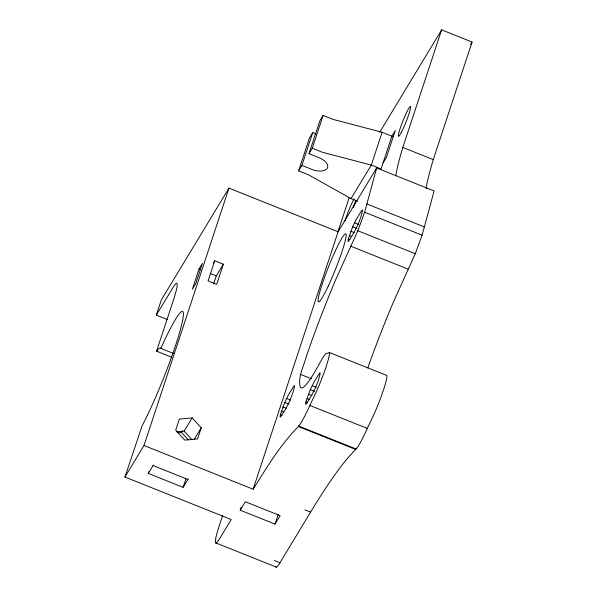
<?xml version="1.0" encoding="UTF-8"?>
<svg xmlns="http://www.w3.org/2000/svg" width="597" height="597" viewBox="0 0 597 597"><rect width="100%" height="100%" fill="white"/><g stroke="black" fill="none" stroke-linecap="round" stroke-linejoin="round"><path stroke-width="0.9" d="M367.812 367.886A124.37 12.544 -68.2 0 1 384.244 324.328A124.042 12.515 -68.2 0 1 393.624 301.537L415.288 253.732L422.094 235.196L434.101 190.958L376.655 167.981L364.655 212.219L357.842 230.763L336.178 278.568A124.042 12.515 -68.2 0 0 326.798 301.351A124.37 12.544 -68.2 0 0 306.134 357.148C303.53 366.871 297.694 376.998 300.254 387.319L301.306 388.065L302.813 387.662A124.251 12.537 -68.2 0 0 316.507 368.939L322.619 357.976L325.44 354.021L329.41 352.514L386.856 375.483A30.454 3.075 -68.2 0 1 374.222 413.773L367.289 428.415A39.469 3.985 -68.2 0 1 356.088 448.996L298.59 426.042L298.403 426.527C280.172 444.914 266.889 467.458 253.121 489.204L144.004 445.489L124.93 477.033L231.203 519.532L219.636 538.658A37.312 3.761 -68.2 0 1 219.42 525.27L222.614 515.584M280.359 414.654L280.015 416.706L280.396 417.072C286.896 407.706 292.291 397.244 294.649 386.028L294.269 385.662L293.217 387.05L288.112 395.498L284.724 402.43L280.359 414.654L282.053 415.333M305.925 401.9L305.582 403.953L305.962 404.311C312.455 394.953 317.858 384.483 320.216 373.274L319.828 372.909L318.783 374.297L313.679 382.744L310.291 389.677L305.925 401.9L307.619 402.572M348.297 238.979L347.954 241.039L348.335 241.397C354.827 232.032 360.23 221.569 362.58 210.353L362.2 209.995L361.155 211.383L356.043 219.823L352.663 226.763L348.297 238.979L349.991 239.658M167.533 319.596L156.31 315.112L161.309 299.97L228.95 188.107L338.089 231.763L376.655 167.981M171.988 357.334L156.578 351.17L173.108 301.089A37.312 3.761 -68.2 0 0 172.884 287.702L156.31 315.112M124.93 477.033L142.093 425.848A70.274 7.089 -68.2 0 0 181.204 326.552A70.274 7.089 -68.2 0 0 163.182 343.2L160.817 348.379L173.585 353.484M199.025 269.023L192.361 289.209L195.764 283.575L202.428 263.389L199.025 269.023L200.749 269.71M144.004 445.489L228.95 188.107M214.726 260.747L208.062 280.933L216.681 284.381L223.345 264.195L214.726 260.747L213.345 263.031M188.219 478.906L183.115 487.346L148.295 473.421L148.862 471.682M213.651 283.814L216.256 275.911L223.345 264.195M201.241 427.818L197.577 438.922L184.801 440.093L175.682 430.168L179.346 419.064L192.13 417.893L201.241 427.818L194.182 439.496M183.115 487.346L185.98 478.66M357.551 201.182L351.036 198.577L308.373 174.749L298.604 170.846L309.433 138.041L312.724 132.601L315.977 133.9M298.604 170.846L301.903 165.406L312.724 132.601M301.903 165.406L313.194 169.921A13.059 6.783 18.3 0 0 327.26 168.294A13.059 6.783 18.3 0 0 320.365 158.235L308.985 153.683L319.813 120.878L323.104 115.43L332.872 119.34L382.117 132.273L393.61 136.87M308.985 153.683L312.276 148.235L323.104 115.43M240.203 510.181L245.307 501.734L280.135 515.659L275.03 524.106L240.203 510.181L241.061 507.569M337.909 231.837L349.267 197.42M253.121 489.204L338.089 231.763M382.117 132.273L371.289 165.078L351.036 198.577M275.03 524.106L278.18 514.547M395.833 175.69A107.55 10.85 -68.2 0 1 402.818 147.437L441.623 29.85L472.07 42.029L433.265 159.615A107.55 10.85 -68.2 0 0 426.161 188.734M275.859 566.926A37.312 3.761 -68.2 0 0 279.956 562.784L310.574 512.136A622.186 62.775 -68.2 0 1 348.648 456.989L356.036 449.011M298.59 426.042L298.649 426.019A39.469 3.985 -68.2 0 0 309.843 405.438L316.776 390.804A30.454 3.075 -68.2 0 0 329.41 352.514M148.295 473.421L153.399 464.981M177.831 432.78L181.525 432.444L182.481 430.87M176.824 431.795L184.13 431.124L192.13 417.893M379.722 132.228L441.623 29.85M383.058 162.929L386.46 157.295L395.289 130.549L391.886 136.176L381.058 168.981L371.289 165.078L322.044 152.145L312.276 148.235M470.63 44.409L472.07 42.029M156.578 351.17L156.78 350.887A70.282 7.089 -68.2 0 1 160.287 347.984L160.817 348.379M402.818 147.437L433.265 159.615M366.894 203.965L424.34 226.942M364.655 212.219L422.094 235.196M354.491 222.748L358.722 224.442M352.663 226.763L356.894 228.457M357.842 230.763L415.288 253.732M350.842 231.255L354.23 232.614M349.312 235.546L351.849 236.561M350.573 246.121L408.02 269.09M210.226 273.501L216.256 275.911M300.56 374.409L311.701 378.864M312.119 385.662L316.35 387.356M310.291 389.677L314.522 391.371M308.47 394.177L311.858 395.527M306.94 398.468L309.477 399.483M309.843 405.438L367.289 428.415M286.553 398.415L290.784 400.109M284.724 402.43L288.963 404.124M282.911 406.93L286.291 408.281M281.374 411.221L283.911 412.236M298.403 426.527L355.849 449.504M304.836 509.838L310.574 512.136M153.056 465.541L187.883 479.466M274.21 560.486L279.956 562.784M215.539 542.807L276.411 567.15M184.13 431.124L192.025 439.728M181.525 432.444L188.458 439.996M355.588 200.734A16.171 1.634 -68.2 0 1 353.349 207.525M345.006 220.942A16.171 1.634 -68.2 0 1 354.125 198.764M328.231 286.127A36.693 3.701 -68.2 0 0 345.73 233.778A36.693 3.701 -68.2 0 0 322.335 283.62A36.693 3.701 -68.2 0 0 328.231 286.127M401.453 132.183A16.171 1.634 -68.2 0 0 410.684 106.953A16.171 1.634 -68.2 0 0 401.341 125.079A16.171 1.634 -68.2 0 0 401.453 132.183"/></g></svg>
